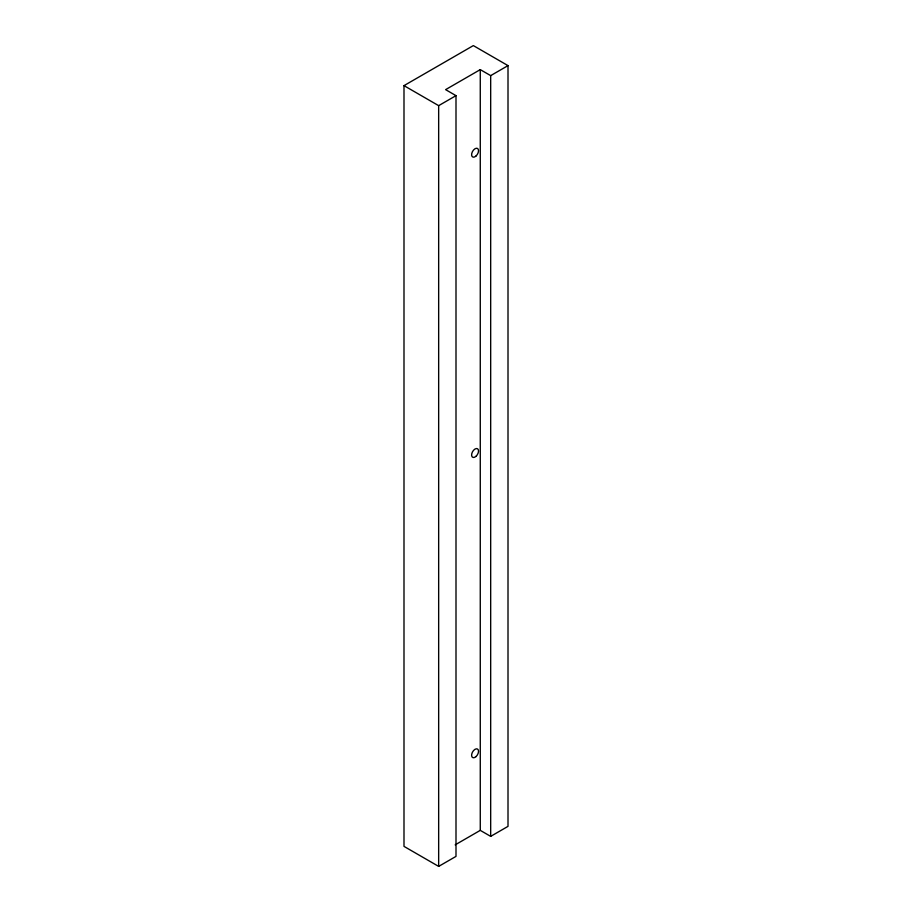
<?xml version="1.0" encoding="UTF-8"?>
<svg xmlns="http://www.w3.org/2000/svg" width="912" height="912" viewBox="0 0 912 912"><rect width="100%" height="100%" fill="white"/><g stroke="black" fill="none" stroke-linecap="round" stroke-linejoin="round"><path stroke-width="1.37" d="M508.007 65.618L490.679 75.628L480.271 69.62L445.603 89.638L456 95.646L456 856.391L438.661 866.4L403.993 846.382L403.993 85.637L473.339 45.6L508.007 65.618L508.007 826.363L490.679 836.372L480.271 830.365L455.168 844.865M403.993 85.637L438.661 105.655L456 95.646M490.679 75.628L490.679 836.372M480.271 69.62L480.271 830.365M438.661 105.655L438.661 866.4M475.973 156.055A4.902 2.827 -60 0 0 477.523 148.462A4.902 2.827 -60 0 0 471.721 153.604A4.902 2.827 -60 0 0 475.973 156.055M475.973 456.342A4.902 2.827 -60 0 0 477.523 448.75A4.902 2.827 -60 0 0 471.721 453.891A4.902 2.827 -60 0 0 475.973 456.342M475.973 756.641A4.902 2.827 -60 0 0 477.523 749.048A4.902 2.827 -60 0 0 471.721 754.19A4.902 2.827 -60 0 0 475.973 756.641"/></g></svg>
